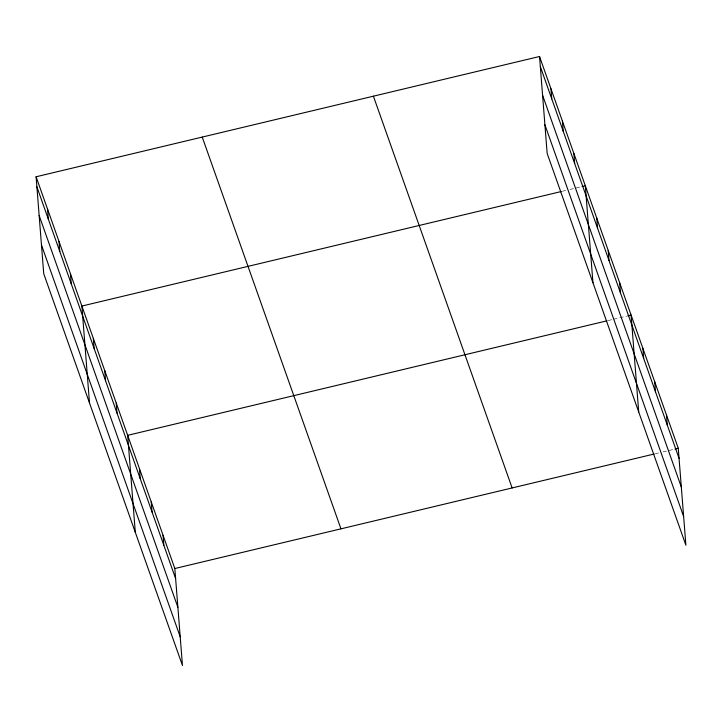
<?xml version="1.0" encoding="UTF-8"?>
<svg xmlns="http://www.w3.org/2000/svg" width="722" height="722" viewBox="0 0 722 722"><rect width="100%" height="100%" fill="white"/><g stroke="black" fill="none" stroke-linecap="round" stroke-linejoin="round"><path stroke-width="0.54" stroke-dasharray="3.61 2.71" d="M562.366 191.267L565.642 190.482M570.01 189.435L580.939 186.827M608.15 320.55L612.518 319.503M613.61 319.241L626.723 316.11M655.314 453.741L658.59 452.965M662.967 451.918L673.897 449.31"/><path stroke-width="1.08" d="M36.1 176.773L174.832 568.53L182.467 665.503L43.735 273.737L36.1 176.773L539.533 56.496L678.265 448.263L685.9 545.227L547.168 153.47L539.533 56.496M561.274 191.529L81.884 306.056L89.51 403.02M582.04 186.565L585.316 185.78L592.952 282.744M607.049 320.803L127.668 435.339L135.294 532.304M627.815 315.848L631.1 315.063L638.726 412.027M174.832 568.53L654.222 454.003M674.989 449.048L678.265 448.263M540.327 66.577L679.059 458.344M542.583 95.25L681.315 487.016M544.911 124.798L683.644 516.555M373.4 96.188L512.133 487.955M202.232 137.081L340.964 528.847M36.894 186.854L175.626 578.62M39.15 215.526L177.883 607.292M41.479 245.065L180.211 636.831M666.478 414.96L667.272 425.041M654.683 381.658L655.477 391.748M642.887 348.365L643.681 358.446M619.657 282.744L620.442 292.825M608.204 250.417L608.998 260.507M596.76 218.098L597.554 228.179M573.873 153.461L574.667 163.542M562.42 121.143L563.214 131.224M550.976 88.815L551.77 98.905M163.046 535.237L163.84 545.318M151.25 501.934L152.044 512.015M139.454 468.632L140.249 478.713M116.224 403.011L117.009 413.092M104.771 370.693L105.565 380.774M93.328 338.374L94.122 348.455M70.44 273.728L71.234 283.818M58.987 241.41L59.782 251.491M47.544 209.091L48.338 219.172"/></g></svg>
